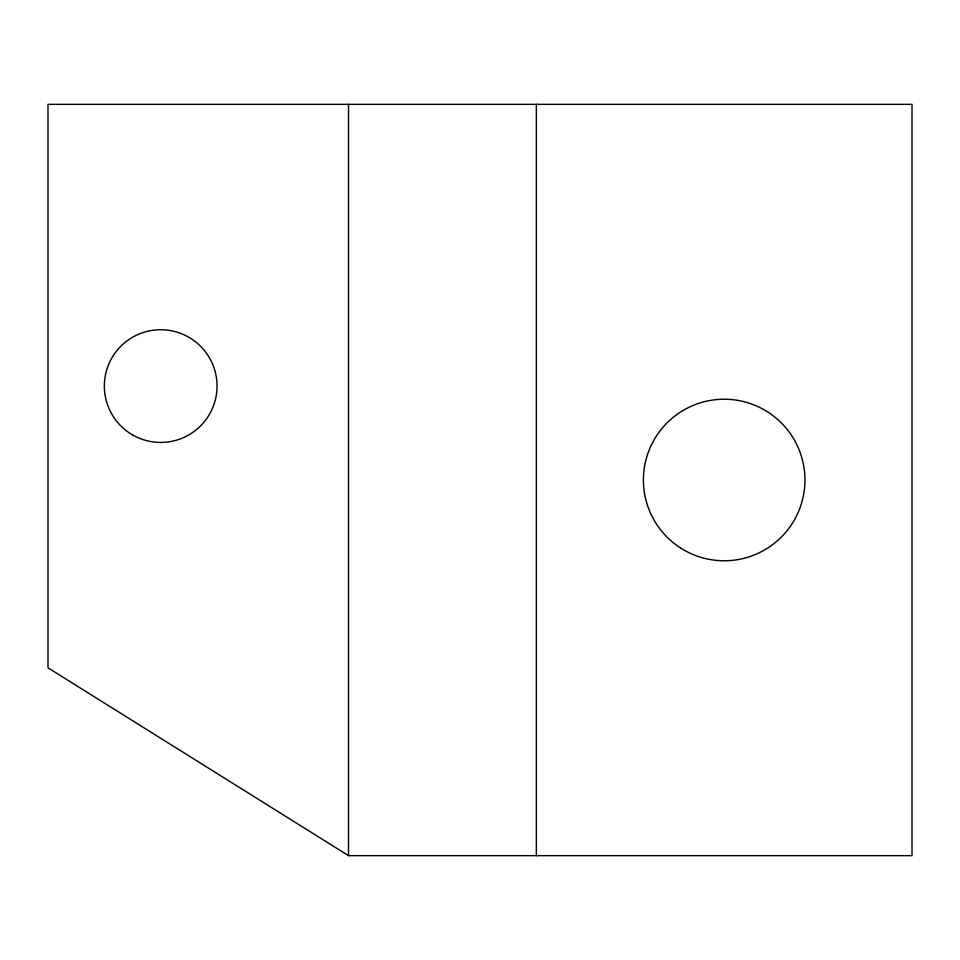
<?xml version="1.0" encoding="UTF-8"?>
<svg xmlns="http://www.w3.org/2000/svg" width="960" height="960" viewBox="0 0 960 960"><rect width="100%" height="100%" fill="white"/><g stroke="black" fill="none" stroke-linecap="round" stroke-linejoin="round"><path stroke-width="1.44" d="M348.516 855.648L912 855.648L912 104.352L48 104.352L48 667.824L348.516 855.648L348.516 104.352M536.352 104.352L536.352 855.648M132.516 434.88A56.352 56.352 0 0 0 217.044 386.088A56.352 56.352 0 0 0 132.516 337.284A56.352 56.352 0 0 0 132.516 434.88M680.736 548.088A80.76 80.76 0 0 0 804.864 483.564A80.76 80.76 0 0 0 686.916 408.336A80.76 80.76 0 0 0 680.736 548.088"/></g></svg>
